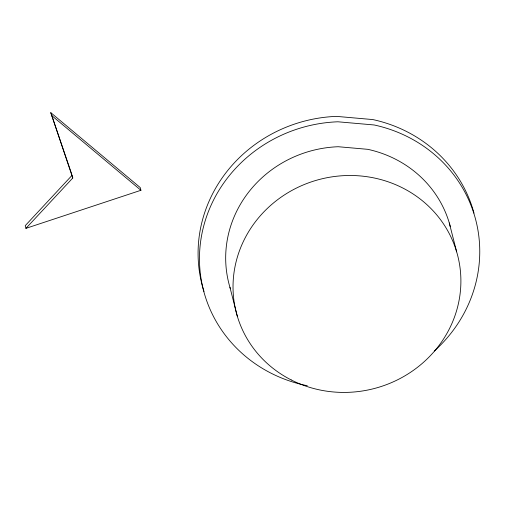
<?xml version="1.0" encoding="UTF-8"?>
<svg xmlns="http://www.w3.org/2000/svg" width="505" height="505" viewBox="0 0 505 505"><rect width="100%" height="100%" fill="white"/><g stroke="black" fill="none" stroke-linecap="round" stroke-linejoin="round"><path stroke-width="0.76" d="M25.938 228.348L72.777 178L72.089 175.292L25.25 225.64L25.938 228.348L140.927 190.284L140.238 187.582L50.778 112.653L72.777 178M51.472 115.361L140.927 190.284M50.778 112.653L71.836 174.547M449.292 222.964L456.646 251.812M229.933 287.263L237.281 316.111M230.387 288.753A114.307 108.076 -14.3 0 1 338.211 146.728L367.741 149.322A114.307 108.076 -14.3 0 1 450.334 226.72M203.988 291.448A140.605 132.948 -14.3 0 1 336.507 116.377L372.835 119.571A140.605 132.948 -14.3 0 1 473.987 213.104M434.351 350.981A140.605 132.948 -14.3 0 0 475.527 219.107A140.605 132.948 -14.3 0 0 374.218 124.981L337.889 121.787A140.605 132.948 -14.3 0 0 200.315 243.984A140.605 132.948 -14.3 0 0 307.261 385.713M291.215 379.943A114.307 108.076 -14.3 0 0 460.888 279.719A114.307 108.076 -14.3 0 0 288.784 192.216A114.307 108.076 -14.3 0 0 291.215 379.943"/></g></svg>
